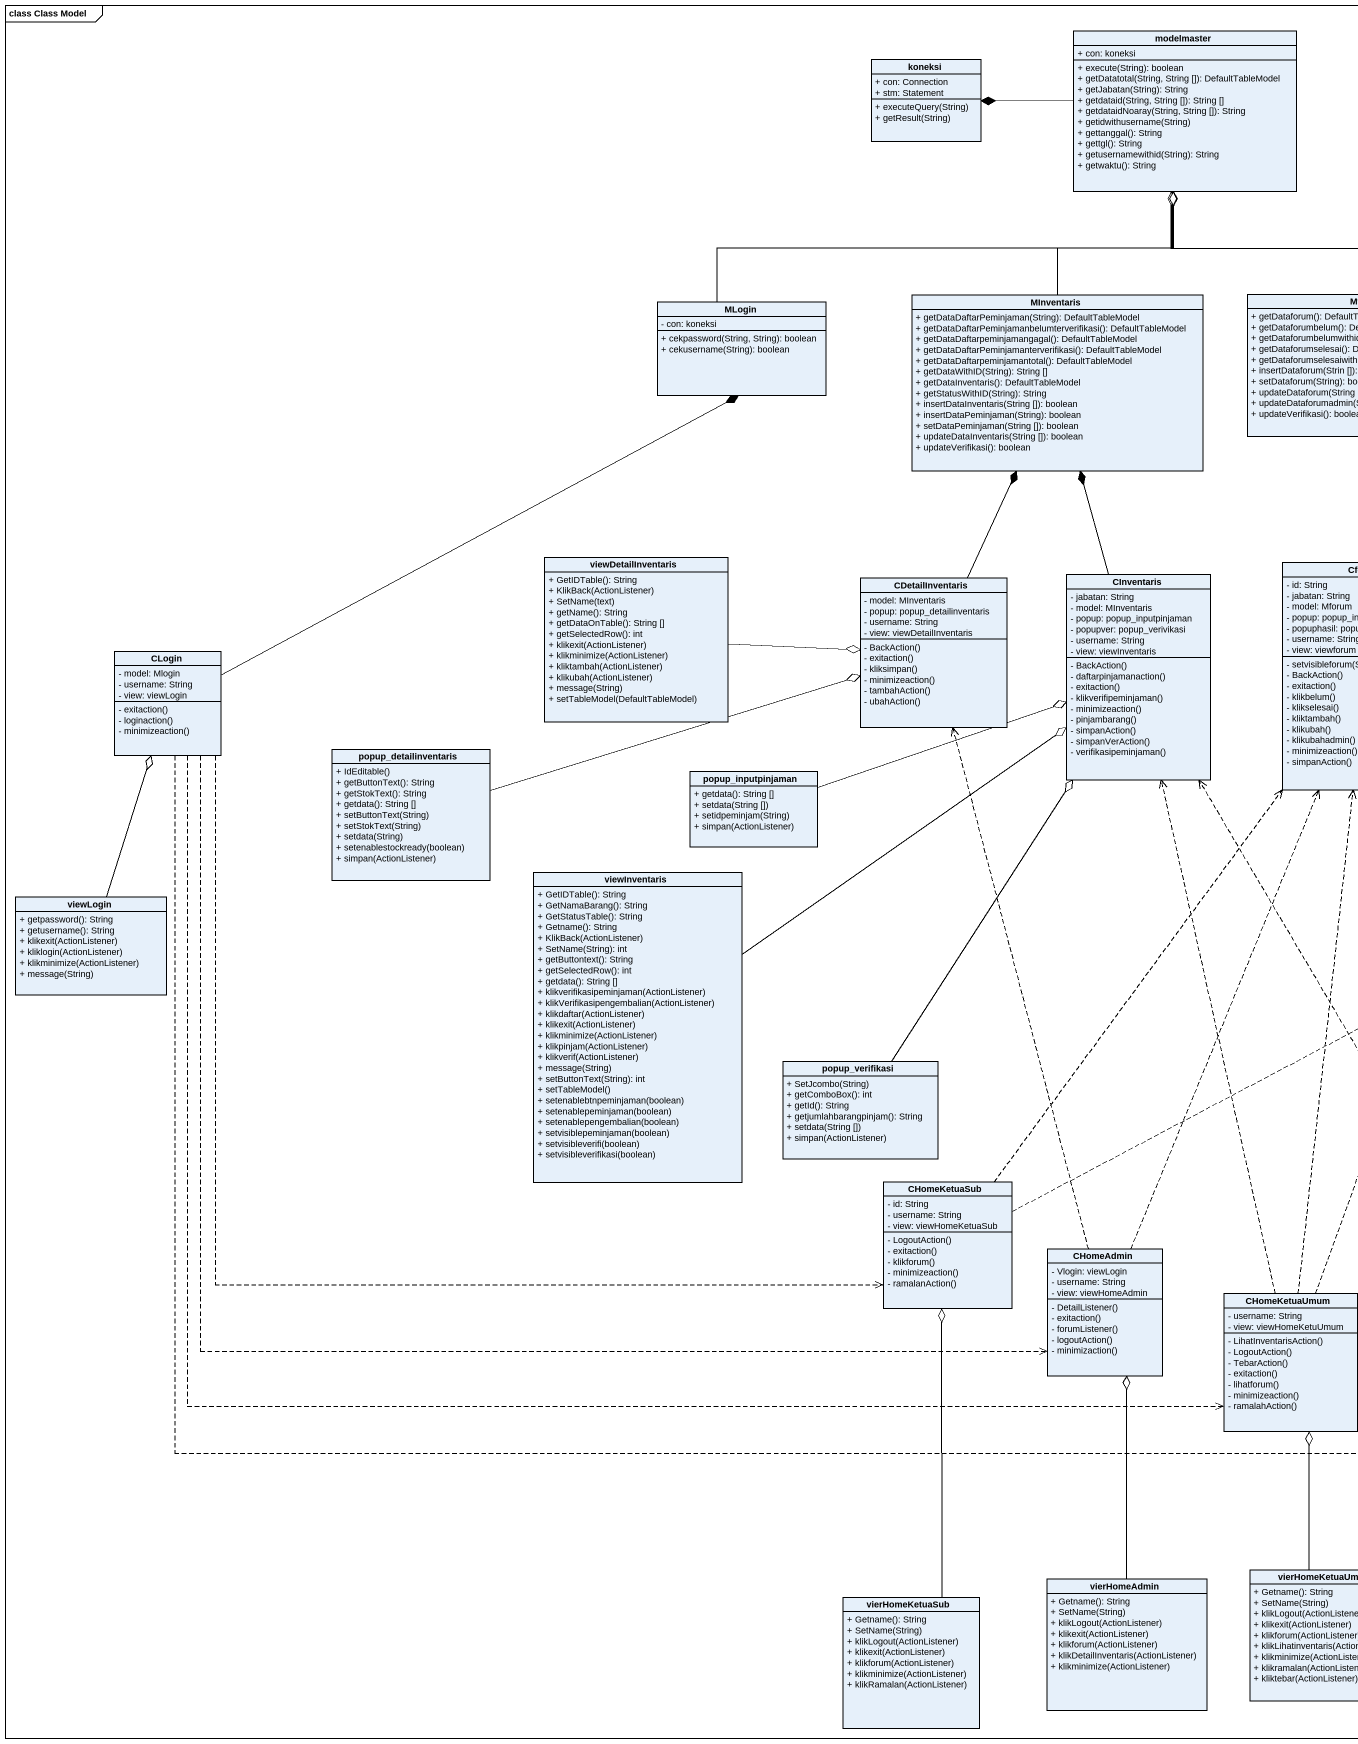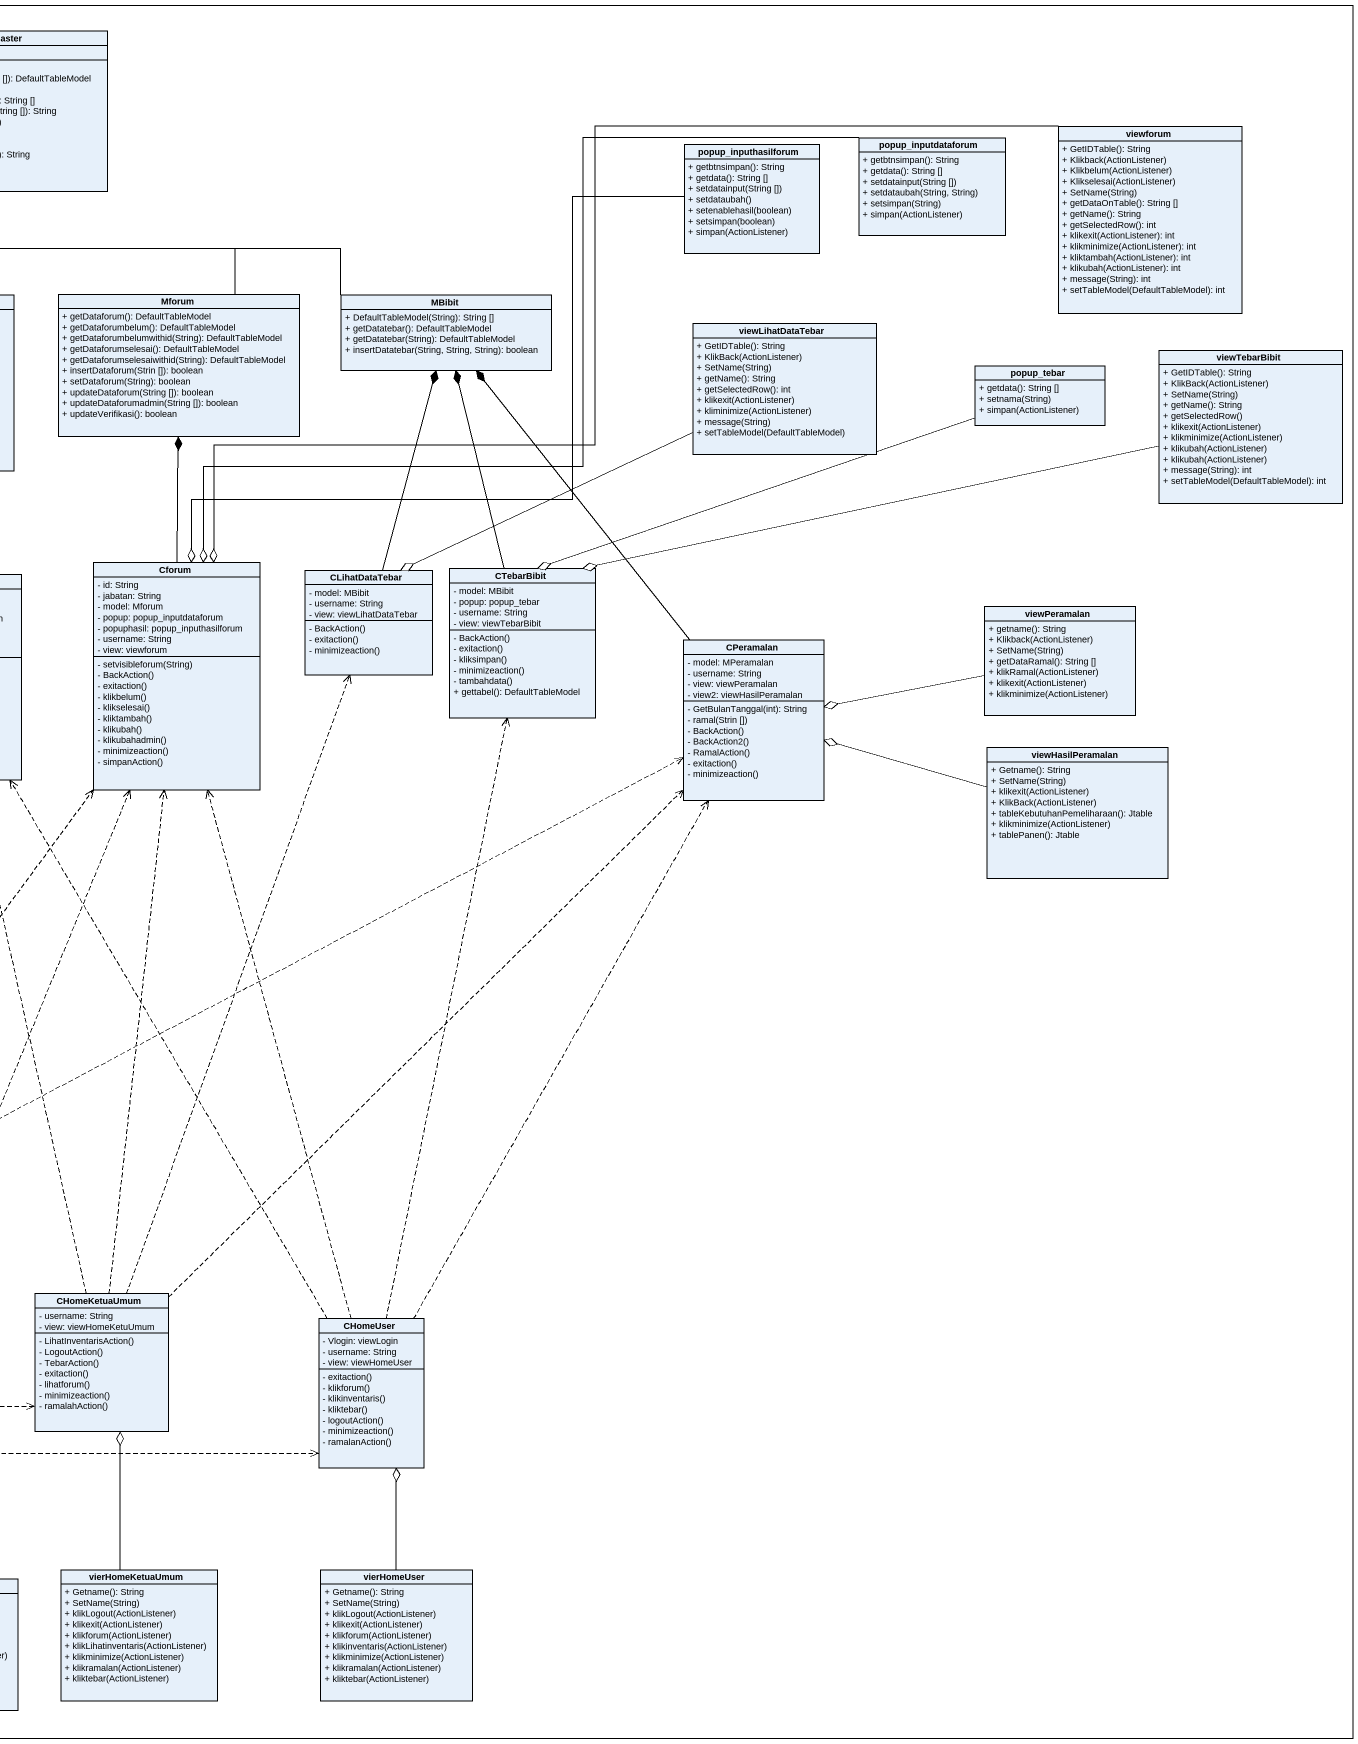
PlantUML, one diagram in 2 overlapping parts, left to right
@startuml
mainframe class Class Model
hide circle
hide empty members
skinparam classAttributeIconSize 0
class modelmaster {
  + con: koneksi
  + execute(String): boolean
  + getDatatotal(String, String []): DefaultTableModel
  + getJabatan(String): String
  + getdataid(String, String []): String []
  + getdataidNoaray(String, String []): String
  + getidwithusername(String)
  + gettanggal(): String
  + gettgl(): String
  + getusernamewithid(String): String
  + getwaktu(): String
}
class koneksi {
  + con: Connection
  + stm: Statement
  + executeQuery(String)
  + getResult(String)
}
class popup_inputhasilforum {
  + getbtnsimpan(): String
  + getdata(): String []
  + setdatainput(String [])
  + setdataubah()
  + setenablehasil(boolean)
  + setsimpan(boolean)
  + simpan(ActionListener)
}
class popup_inputdataforum {
  + getbtnsimpan(): String
  + getdata(): String []
  + setdatainput(String [])
  + setdataubah(String, String)
  + setsimpan(String)
  + simpan(ActionListener)
}
class viewforum {
  + GetIDTable(): String
  + Klikback(ActionListener)
  + Klikbelum(ActionListener)
  + Klikselesai(ActionListener)
  + SetName(String)
  + getDataOnTable(): String []
  + getName(): String
  + getSelectedRow(): int
  + klikexit(ActionListener): int
  + klikminimize(ActionListener): int
  + kliktambah(ActionListener): int
  + klikubah(ActionListener): int
  + message(String): int
  + setTableModel(DefaultTableModel): int
}
class MLogin {
  - con: koneksi
  + cekpassword(String, String): boolean
  + cekusername(String): boolean
}
class MInventaris {
  + getDataDaftarPeminjaman(String): DefaultTableModel
  + getDataDaftarPeminjamanbelumterverifikasi(): DefaultTableModel
  + getDataDaftarpeminjamangagal(): DefaultTableModel
  + getDataDaftarPeminjamanterverifikasi(): DefaultTableModel
  + getDataDaftarpeminjamantotal(): DefaultTableModel
  + getDataWithID(String): String []
  + getDataInventaris(): DefaultTableModel
  + getStatusWithID(String): String
  + insertDataInventaris(String []): boolean
  + insertDataPeminjaman(String): boolean
  + setDataPeminjaman(String []): boolean
  + updateDataInventaris(String []): boolean
  + updateVerifikasi(): boolean
}
class Mforum {
  + getDataforum(): DefaultTableModel
  + getDataforumbelum(): DefaultTableModel
  + getDataforumbelumwithid(String): DefaultTableModel
  + getDataforumselesai(): DefaultTableModel
  + getDataforumselesaiwithid(String): DefaultTableModel
  + insertDataforum(Strin []): boolean
  + setDataforum(String): boolean
  + updateDataforum(String []): boolean
  + updateDataforumadmin(String []): boolean
  + updateVerifikasi(): boolean
}
class MBibit {
  + DefaultTableModel(String): String []
  + getDatatebar(): DefaultTableModel
  + getDatatebar(String): DefaultTableModel
  + insertDatatebar(String, String, String): boolean
}
class viewLihatDataTebar {
  + GetIDTable(): String
  + KlikBack(ActionListener)
  + SetName(String)
  + getName(): String
  + getSelectedRow(): int
  + klikexit(ActionListener)
  + kliminimize(ActionListener)
  + message(String)
  + setTableModel(DefaultTableModel)
}
class viewTebarBibit {
  + GetIDTable(): String
  + KlikBack(ActionListener)
  + SetName(String)
  + getName(): String
  + getSelectedRow()
  + klikexit(ActionListener)
  + klikminimize(ActionListener)
  + klikubah(ActionListener)
  + klikubah(ActionListener)
  + message(String): int
  + setTableModel(DefaultTableModel): int
}
class popup_tebar {
  + getdata(): String []
  + setnama(String)
  + simpan(ActionListener)
}
class viewDetailInventaris {
  + GetIDTable(): String
  + KlikBack(ActionListener)
  + SetName(text)
  + getName(): String
  + getDataOnTable(): String []
  + getSelectedRow(): int
  + klikexit(ActionListener)
  + klikminimize(ActionListener)
  + kliktambah(ActionListener)
  + klikubah(ActionListener)
  + message(String)
  + setTableModel(DefaultTableModel)
}
class CDetailInventaris {
  - model: MInventaris
  - popup: popup_detailinventaris
  - username: String
  - view: viewDetailInventaris
  - BackAction()
  - exitaction()
  - kliksimpan()
  - minimizeaction()
  - tambahAction()
  - ubahAction()
}
class CInventaris {
  - jabatan: String
  - model: MInventaris
  - popup: popup_inputpinjaman
  - popupver: popup_verivikasi
  - username: String
  - view: viewInventaris
  - BackAction()
  - daftarpinjamanaction()
  - exitaction()
  - klikverifipeminjaman()
  - minimizeaction()
  - pinjambarang()
  - simpanAction()
  - simpanVerAction()
  - verifikasipeminjaman()
}
class Cforum {
  - id: String
  - jabatan: String
  - model: Mforum
  - popup: popup_inputdataforum
  - popuphasil: popup_inputhasilforum
  - username: String
  - view: viewforum
  - setvisibleforum(String)
  - BackAction()
  - exitaction()
  - klikbelum()
  - klikselesai()
  - kliktambah()
  - klikubah()
  - klikubahadmin()
  - minimizeaction()
  - simpanAction()
}
class CLihatDataTebar {
  - model: MBibit
  - username: String
  - view: viewLihatDataTebar
  - BackAction()
  - exitaction()
  - minimizeaction()
}
class CTebarBibit {
  - model: MBibit
  - popup: popup_tebar
  - username: String
  - view: viewTebarBibit
  - BackAction()
  - exitaction()
  - kliksimpan()
  - minimizeaction()
  - tambahdata()
  + gettabel(): DefaultTableModel
}
class viewPeramalan {
  + getname(): String
  + Klikback(ActionListener)
  + SetName(String)
  + getDataRamal(): String []
  + klikRamal(ActionListener)
  + klikexit(ActionListener)
  + klikminimize(ActionListener)
}
class CLogin {
  - model: Mlogin
  - username: String
  - view: viewLogin
  - exitaction()
  - loginaction()
  - minimizeaction()
}
class CPeramalan {
  - model: MPeramalan
  - username: String
  - view: viewPeramalan
  - view2: viewHasilPeramalan
  - GetBulanTanggal(int): String
  - ramal(Strin [])
  - BackAction()
  - BackAction2()
  - RamalAction()
  - exitaction()
  - minimizeaction()
}
class popup_detailinventaris {
  + IdEditable()
  + getButtonText(): String
  + getStokText(): String
  + getdata(): String []
  + setButtonText(String)
  + setStokText(String)
  + setdata(String)
  + setenablestockready(boolean)
  + simpan(ActionListener)
}
class popup_inputpinjaman {
  + getdata(): String []
  + setdata(String [])
  + setidpeminjam(String)
  + simpan(ActionListener)
}
class viewHasilPeramalan {
  + Getname(): String
  + SetName(String)
  + klikexit(ActionListener)
  + KlikBack(ActionListener)
  + tableKebutuhanPemeliharaan(): Jtable
  + klikminimize(ActionListener)
  + tablePanen(): Jtable
}
class viewLogin {
  + getpassword(): String
  + getusername(): String
  + klikexit(ActionListener)
  + kliklogin(ActionListener)
  + klikminimize(ActionListener)
  + message(String)
}
class viewInventaris {
  + GetIDTable(): String
  + GetNamaBarang(): String
  + GetStatusTable(): String
  + Getname(): String
  + KlikBack(ActionListener)
  + SetName(String): int
  + getButtontext(): String
  + getSelectedRow(): int
  + getdata(): String []
  + klikverifikasipeminjaman(ActionListener)
  + klikVerifikasipengembalian(ActionListener)
  + klikdaftar(ActionListener)
  + klikexit(ActionListener)
  + klikminimize(ActionListener)
  + klikpinjam(ActionListener)
  + klikverif(ActionListener)
  + message(String)
  + setButtonText(String): int
  + setTableModel()
  + setenablebtnpeminjaman(boolean)
  + setenablepeminjaman(boolean)
  + setenablepengembalian(boolean)
  + setvisiblepeminjaman(boolean)
  + setvisibleverifi(boolean)
  + setvisibleverifikasi(boolean)
}
class popup_verifikasi {
  + SetJcombo(String)
  + getComboBox(): int
  + getId(): String
  + getjumlahbarangpinjam(): String
  + setdata(String [])
  + simpan(ActionListener)
}
class CHomeKetuaSub {
  - id: String
  - username: String
  - view: viewHomeKetuaSub
  - LogoutAction()
  - exitaction()
  - klikforum()
  - minimizeaction()
  - ramalanAction()
}
class CHomeAdmin {
  - Vlogin: viewLogin
  - username: String
  - view: viewHomeAdmin
  - DetailListener()
  - exitaction()
  - forumListener()
  - logoutAction()
  - minimizaction()
}
class CHomeKetuaUmum {
  - username: String
  - view: viewHomeKetuUmum
  - LihatInventarisAction()
  - LogoutAction()
  - TebarAction()
  - exitaction()
  - lihatforum()
  - minimizeaction()
  - ramalahAction()
}
class CHomeUser {
  - Vlogin: viewLogin
  - username: String
  - view: viewHomeUser
  - exitaction()
  - klikforum()
  - klikinventaris()
  - kliktebar()
  - logoutAction()
  - minimizeaction()
  - ramalanAction()
}
class vierHomeAdmin {
  + Getname(): String
  + SetName(String)
  + klikLogout(ActionListener)
  + klikexit(ActionListener)
  + klikforum(ActionListener)
  + klikDetailInventaris(ActionListener)
  + klikminimize(ActionListener)
}
class vierHomeKetuaUmum {
  + Getname(): String
  + SetName(String)
  + klikLogout(ActionListener)
  + klikexit(ActionListener)
  + klikforum(ActionListener)
  + klikLihatinventaris(ActionListener)
  + klikminimize(ActionListener)
  + klikramalan(ActionListener)
  + kliktebar(ActionListener)
}
class vierHomeUser {
  + Getname(): String
  + SetName(String)
  + klikLogout(ActionListener)
  + klikexit(ActionListener)
  + klikforum(ActionListener)
  + klikinventaris(ActionListener)
  + klikminimize(ActionListener)
  + klikramalan(ActionListener)
  + kliktebar(ActionListener)
}
class vierHomeKetuaSub {
  + Getname(): String
  + SetName(String)
  + klikLogout(ActionListener)
  + klikexit(ActionListener)
  + klikforum(ActionListener)
  + klikminimize(ActionListener)
  + klikRamalan(ActionListener)
}
modelmaster -left-* koneksi
popup_inputhasilforum --o Cforum
popup_inputdataforum --o Cforum
viewforum -left-o Cforum
MLogin -right-o modelmaster
MInventaris -up-o modelmaster
Mforum -up-o modelmaster
MBibit -left-o modelmaster
viewLihatDataTebar -left-o CLihatDataTebar
viewTebarBibit -left-o CTebarBibit
popup_tebar -left-o CTebarBibit
viewDetailInventaris -right-o CDetailInventaris
CDetailInventaris -up-* MInventaris
CInventaris -up-* MInventaris
Cforum -up-* Mforum
CLihatDataTebar -up-* MBibit
CTebarBibit -up-* MBibit
viewPeramalan -left-o CPeramalan
CLogin -up-* MLogin
CLogin ..> CHomeKetuaSub
CLogin ..> CHomeAdmin
CLogin .right.> CHomeKetuaUmum
CLogin .right.> CHomeUser
CPeramalan -up-* MBibit
popup_detailinventaris -right-o CDetailInventaris
popup_inputpinjaman -right-o CInventaris
viewHasilPeramalan -left-o CPeramalan
viewLogin -up-o CLogin
viewInventaris -up-o CInventaris
popup_verifikasi -up-o CInventaris
CHomeKetuaSub .up.> Cforum
CHomeKetuaSub .right.> CPeramalan
CHomeAdmin .up.> CDetailInventaris
CHomeAdmin .up.> Cforum
CHomeKetuaUmum .up.> CInventaris
CHomeKetuaUmum .up.> Cforum
CHomeKetuaUmum .up.> CLihatDataTebar
CHomeKetuaUmum .up.> CPeramalan
CHomeUser .up.> CInventaris
CHomeUser .up.> Cforum
CHomeUser .up.> CTebarBibit
CHomeUser .up.> CPeramalan
vierHomeAdmin -up-o CHomeAdmin
vierHomeKetuaUmum -up-o CHomeKetuaUmum
vierHomeUser -up-o CHomeUser
vierHomeKetuaSub -up-o CHomeKetuaSub
@enduml
